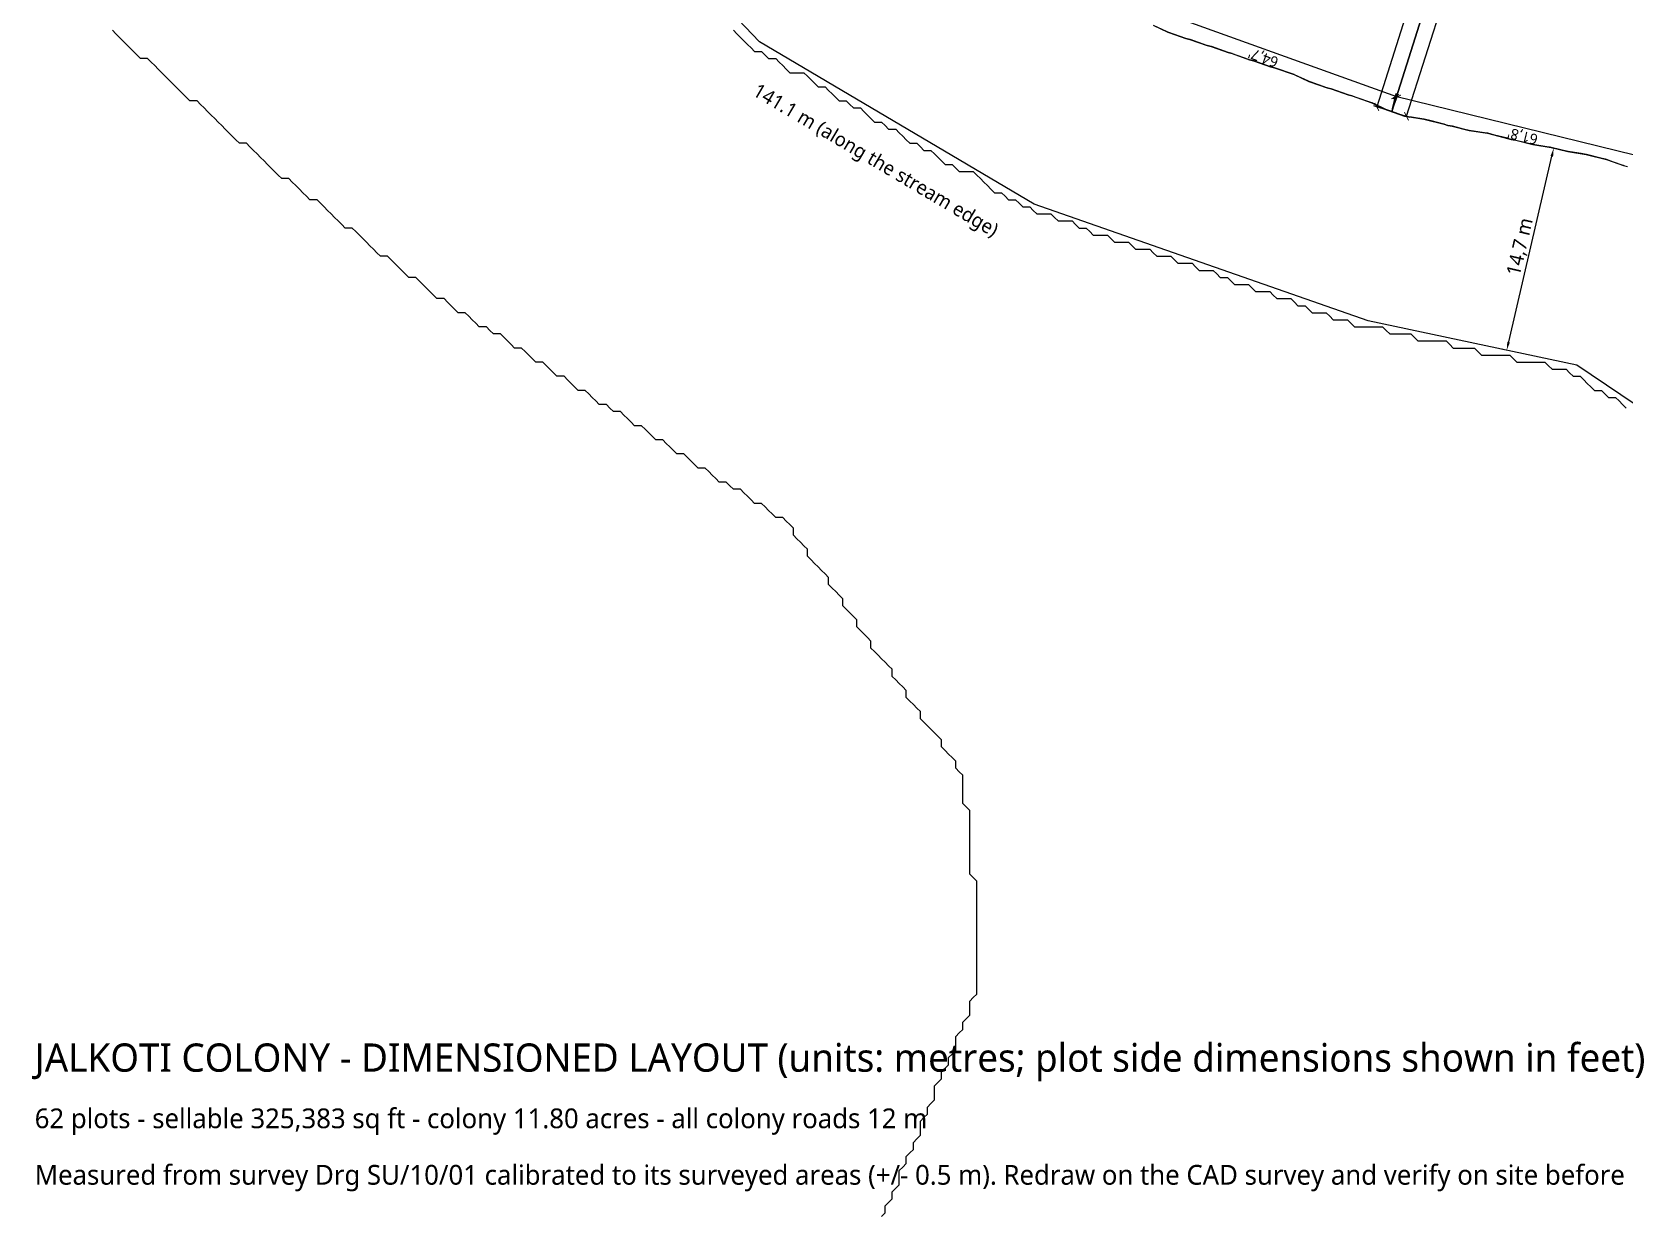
# Model space of a CAD drawing. Header units: metres. Extents: x 77 to 647, y -942 to -10.
# Drawn here: x 99.8 to 212.6, y -310.2 to -226.4 of the extents above; entities that cross this region are included whole.
import ezdxf
from ezdxf.enums import TextEntityAlignment as Align

# ---------------------------------------------------------------- set-up
doc = ezdxf.new("R2010")
doc.units = ezdxf.units.M
for name, color, linetype in [('COLONY_BOUNDARY', 3, 'Continuous'), ('DIM_BOUNDARY', 3, 'Continuous'), ('DIM_GARDEN', 82, 'Continuous'), ('DIM_PLOTS', 5, 'Continuous'), ('NOTES', 7, 'Continuous'), ('PLOTS', 1, 'Continuous'), ('RIVERSIDE_GARDEN', 82, 'Continuous'), ('STREAM', 5, 'Continuous')]:
    doc.layers.add(name, color=color, linetype=linetype)
doc.styles.add('OpenSans', font='OpenSans-Regular.ttf')
doc.dimstyles.new('PLOT_FT', dxfattribs={"dimtxt": 0.75, "dimasz": 0.45, "dimexe": 0.225, "dimexo": 0.1875, "dimgap": 0.15, "dimtad": 1, "dimdec": 1, "dimlfac": 3.28084, "dimtxsty": 'OpenSans', "dimblk": 'ARCHTICK', "dimcen": 2.5, "dimazin": 3, "dimtfac": 1, "dimtmove": 0, "dimatfit": 3})
doc.dimstyles.new('ROAD_M', dxfattribs={"dimtxt": 1, "dimasz": 0.6, "dimexe": 0.3, "dimexo": 0.25, "dimgap": 0.2, "dimtad": 1, "dimdec": 1, "dimtxsty": 'OpenSans', "dimcen": 2.5, "dimazin": 3, "dimtfac": 1, "dimtmove": 0, "dimatfit": 3})

# ---------------------------------------------------------------- blocks, each defined once
blk = doc.blocks.new('_ARCHTICK')
at = {"color": 0, "linetype": 'BYBLOCK', "const_width": 0.15}
blk.add_lwpolyline([(-0.5, -0.5), (0.5, 0.5)], dxfattribs=at)
blk = doc.blocks.new('*D48')
at = {"color": 0}
for p, q in [((204.24, -202.79), (195.09, -231.67)), ((205.11, -203.07), (204.03, -202.72)), ((195.96, -231.95), (194.88, -231.6))]:
    blk.add_line(p, q, dxfattribs=at)
at = {"layer": 'Defpoints'}
for p in [(204.24, -202.79), (205.29, -203.12), (196.14, -232)]:
    blk.add_point(p, dxfattribs=at)
at = {"layer": 'DIM_PLOTS', "color": 0, "xscale": 0.44999999999999996, "yscale": 0.44999999999999996}
for p, rotation in [((204.24, -202.79), 72.41690448030897), ((195.09, -231.67), -107.58309551969103)]:
    blk.add_blockref('_ARCHTICK', p, dxfattribs=dict(at, rotation=rotation))
at = {"layer": 'DIM_PLOTS', "color": 0, "insert": (200.17, -217.39), "char_height": 0.75, "attachment_point": 5, "rotation": 252.4169, "style": 'OpenSans'}
blk.add_mtext("99,4'", dxfattribs=at)
blk = doc.blocks.new('*D49')
at = {"color": 0}
for p, q in [((177.65, -225.16), (178.04, -224.09)), ((196.51, -230.97), (177.96, -224.3)), ((196.2, -231.83), (196.59, -230.76))]:
    blk.add_line(p, q, dxfattribs=at)
at = {"layer": 'Defpoints'}
for p in [(177.59, -225.34), (196.51, -230.97), (196.14, -232)]:
    blk.add_point(p, dxfattribs=at)
at = {"layer": 'DIM_PLOTS', "color": 0, "xscale": 0.44999999999999996, "yscale": 0.44999999999999996}
for p, rotation in [((177.96, -224.3), 160.2339669570625), ((196.51, -230.97), 340.23396695706253)]:
    blk.add_blockref('_ARCHTICK', p, dxfattribs=dict(at, rotation=rotation))
at = {"layer": 'DIM_PLOTS', "color": 0, "insert": (187.06, -228.13), "char_height": 0.75, "attachment_point": 5, "rotation": 160.234, "style": 'OpenSans'}
blk.add_mtext("64,7'", dxfattribs=at)
blk = doc.blocks.new('*D52')
at = {"color": 0}
for p, q in [((196.19, -231.82), (196.46, -230.72)), ((214.7, -235.42), (196.4, -230.94)), ((214.48, -236.3), (214.75, -235.2))]:
    blk.add_line(p, q, dxfattribs=at)
at = {"layer": 'Defpoints'}
for p in [(196.14, -232), (214.7, -235.42), (214.44, -236.48)]:
    blk.add_point(p, dxfattribs=at)
at = {"layer": 'DIM_PLOTS', "color": 0, "xscale": 0.44999999999999996, "yscale": 0.44999999999999996}
for p, rotation in [((196.4, -230.94), 166.24086512991278), ((214.7, -235.42), 346.2408651299128)]:
    blk.add_blockref('_ARCHTICK', p, dxfattribs=dict(at, rotation=rotation))
at = {"layer": 'DIM_PLOTS', "color": 0, "insert": (205.43, -233.69), "char_height": 0.75, "attachment_point": 5, "rotation": 166.2409, "style": 'OpenSans'}
blk.add_mtext("61,8'", dxfattribs=at)
blk = doc.blocks.new('*D53')
at = {"color": 0}
for p, q in [((197.19, -232.34), (206.41, -203.48)), ((205.54, -203.21), (206.63, -203.55)), ((196.32, -232.06), (197.4, -232.41))]:
    blk.add_line(p, q, dxfattribs=at)
at = {"layer": 'Defpoints'}
for p in [(205.36, -203.15), (196.14, -232), (197.19, -232.34)]:
    blk.add_point(p, dxfattribs=at)
at = {"layer": 'DIM_PLOTS', "color": 0, "xscale": 0.44999999999999996, "yscale": 0.44999999999999996}
for p, rotation in [((206.41, -203.48), 72.2755309132015), ((197.19, -232.34), 252.2755309132015)]:
    blk.add_blockref('_ARCHTICK', p, dxfattribs=dict(at, rotation=rotation))
at = {"layer": 'DIM_PLOTS', "color": 0, "insert": (201.3, -217.75), "char_height": 0.75, "attachment_point": 5, "rotation": 72.2755, "style": 'OpenSans'}
blk.add_mtext("99,4'", dxfattribs=at)
blk = doc.blocks.new('_CLOSEDFILLED')
at = {"color": 0, "linetype": 'BYBLOCK'}
blk.add_solid([(-1, 0.16), (0, 0), (-1, -0.16)], dxfattribs=at)
blk = doc.blocks.new('*D249')
at = {"color": 0}
for p, q in [((207.38, -234.53), (207.33, -234.52)), ((204.43, -248.32), (207.49, -235.17)), ((204.05, -248.85), (204, -248.84))]:
    blk.add_line(p, q, dxfattribs=at)
at = {"layer": 'Defpoints'}
for p in [(207.62, -234.59), (204.29, -248.91), (204.29, -248.91)]:
    blk.add_point(p, dxfattribs=at)
at = {"layer": 'DIM_GARDEN', "color": 0, "xscale": 0.6, "yscale": 0.6}
for p, rotation in [((207.62, -234.59), 76.90915881877925), ((204.29, -248.91), 256.90915881877925)]:
    blk.add_blockref('_CLOSEDFILLED', p, dxfattribs=dict(at, rotation=rotation))
at = {"layer": 'DIM_GARDEN', "color": 0, "insert": (205.28, -241.59), "char_height": 1, "attachment_point": 5, "rotation": 76.9092, "style": 'OpenSans'}
blk.add_mtext('14,7 m', dxfattribs=at)

msp = doc.modelspace()

# ---------------------------------------------------------------- linework, layer by layer
at = {"layer": 'COLONY_BOUNDARY'}
msp.add_lwpolyline([(222.88, -259.14), (209.26, -249.96), (194.47, -246.82), (170.8, -238.57), (151.35, -227.07), (134.39, -209.29), (126.82, -193.61), (122.36, -185.17), (118.94, -178.32), (122.83, -156.97), (143.97, -136.46), (164.23, -123.19), (208.6, -107.93), (221.48, -103.71)], dxfattribs=at)
at = {"layer": 'PLOTS'}
for points in [[(205.293, -203.124), (196.142, -232.004), (195.859, -231.903), (195.85, -231.9), (195.841, -231.897), (195.786, -231.882), (195.78, -231.88), (195.775, -231.877), (194.754, -231.396), (194.74, -231.39), (194.726, -231.385), (193.627, -230.998), (193.364, -230.905), (193.35, -230.9), (193.335, -230.896), (193.118, -230.844), (193.068, -230.832), (193.053, -230.827), (191.865, -230.405), (191.85, -230.4), (191.835, -230.396), (191.789, -230.385), (191.733, -230.372), (191.733, -230.372), (191.564, -230.331), (191.56, -230.33), (191.556, -230.329), (190.359, -229.903), (190.35, -229.9), (190.283, -229.881), (190.277, -229.879), (190.277, -229.879), (190.236, -229.859), (189.254, -229.397), (189.24, -229.39), (187.85, -228.9), (187.564, -228.831), (187.56, -228.83), (187.556, -228.829), (186.365, -228.405), (186.35, -228.4), (186.064, -228.331), (186.06, -228.33), (186.056, -228.329), (184.865, -227.905), (184.85, -227.9), (184.564, -227.831), (184.56, -227.83), (184.556, -227.829), (183.365, -227.405), (183.35, -227.4), (183.064, -227.331), (183.06, -227.33), (183.056, -227.329), (181.865, -226.905), (181.85, -226.9), (181.564, -226.831), (181.56, -226.83), (181.556, -226.829), (180.359, -226.403), (180.35, -226.4), (180.283, -226.381), (180.277, -226.379), (180.277, -226.379), (180.236, -226.359), (179.254, -225.897)], [(212.618, -235.844), (212.568, -235.832), (212.553, -235.827), (211.866, -235.583), (211.363, -235.405), (211.35, -235.4), (211.336, -235.397), (211.296, -235.386), (211.046, -235.323), (209.944, -235.044), (209.93, -235.04), (209.916, -235.038), (209.557, -234.983), (208.637, -234.841), (208.623, -234.838), (207.443, -234.543), (207.43, -234.54), (207.416, -234.538), (206.137, -234.341), (206.123, -234.338), (205.73, -234.24), (204.943, -234.043), (204.93, -234.04), (204.917, -234.038), (204.782, -234.017), (204.617, -233.991), (204.61, -233.99), (204.604, -233.988), (204.362, -233.904), (204.35, -233.9), (204.338, -233.897), (203.43, -233.667), (202.944, -233.544), (202.93, -233.54), (202.916, -233.538), (202.557, -233.483), (201.637, -233.341), (201.623, -233.338), (201.23, -233.24), (200.443, -233.043), (200.43, -233.04), (200.417, -233.038), (200.282, -233.017), (200.117, -232.991), (200.11, -232.99), (200.104, -232.988), (199.862, -232.904), (199.85, -232.9), (199.838, -232.897), (198.93, -232.667), (198.444, -232.544), (198.43, -232.54), (198.416, -232.538), (197.552, -232.405), (197.153, -232.343), (197.13, -232.34), (197.107, -232.34), (197.098, -232.34), (197.09, -232.34), (197.082, -232.337), (197.061, -232.33), (197.059, -232.33), (196.142, -232.004), (205.293, -203.124)]]:
    msp.add_lwpolyline(points, dxfattribs=at)
at = {"layer": 'RIVERSIDE_GARDEN'}
for points in [[(222.88, -259.14), (209.26, -249.96), (194.47, -246.82), (194.47, -246.82), (170.8, -238.57), (151.35, -227.07), (134.39, -209.29), (126.82, -193.61), (122.36, -185.17), (118.94, -178.32), (122.83, -156.97), (143.97, -136.46), (164.23, -123.19), (208.6, -107.93), (221.48, -103.71)], [(179.24, -225.89), (180.28, -226.38), (180.35, -226.4), (181.56, -226.83), (181.85, -226.9), (183.06, -227.33), (183.35, -227.4), (184.56, -227.83), (184.85, -227.9), (186.06, -228.33), (186.35, -228.4), (187.56, -228.83), (187.85, -228.9), (189.24, -229.39), (190.28, -229.88), (190.35, -229.9), (191.56, -230.33), (191.85, -230.4), (193.06, -230.83), (193.35, -230.9), (194.74, -231.39), (195.78, -231.88), (195.85, -231.9), (197.06, -232.33), (197.09, -232.34), (197.13, -232.34), (198.43, -232.54), (199.85, -232.9), (200.11, -232.99), (200.43, -233.04), (201.63, -233.34), (202.93, -233.54), (204.35, -233.9), (204.61, -233.99), (204.93, -234.04), (206.13, -234.34), (207.43, -234.54), (208.63, -234.84), (209.93, -235.04), (211.35, -235.4), (212.56, -235.83), (212.85, -235.9)]]:
    msp.add_lwpolyline(points, dxfattribs=at)
at = {"layer": 'STREAM'}
for points in [[(160, -310.25), (160.25, -310), (160.25, -309.5), (160.5, -309.25), (160.75, -309), (160.75, -308.5), (161, -308.25), (161.25, -308), (161.25, -307.5), (161.25, -307), (161.5, -306.75), (161.75, -306.5), (161.75, -306), (162, -305.75), (162.25, -305.5), (162.25, -305), (162.5, -304.75), (162.75, -304.5), (162.75, -304), (162.75, -303.5), (163, -303.25), (163.25, -303), (163.25, -302.5), (163.5, -302.25), (163.75, -302), (163.75, -301.5), (163.75, -301), (164, -300.75), (164.25, -300.5), (164.25, -300), (164.5, -299.75), (164.75, -299.5), (164.75, -299), (165, -298.75), (165.25, -298.5), (165.25, -298), (165.25, -297.5), (165.5, -297.25), (165.75, -297), (165.75, -296.5), (166, -296.25), (166.25, -296), (166.25, -295.5), (166.25, -295), (166.5, -294.75), (166.75, -294.5), (166.75, -294), (166.75, -293.5), (166.75, -293), (166.75, -292.5), (166.75, -292), (166.75, -291.5), (166.75, -291), (166.75, -290.5), (166.75, -290), (166.75, -289.5), (166.75, -289), (166.75, -288.5), (166.75, -288), (166.75, -287.5), (166.75, -287), (166.75, -286.5), (166.5, -286.25), (166.25, -286), (166.25, -285.5), (166.25, -285), (166.25, -284.5), (166.25, -284), (166.25, -283.5), (166.25, -283), (166.25, -282.5), (166.25, -282), (166.25, -281.5), (166, -281.25), (165.75, -281), (165.75, -280.5), (165.75, -280), (165.75, -279.5), (165.75, -279), (165.5, -278.75), (165.25, -278.5), (165.25, -278), (165, -277.75), (164.75, -277.5), (164.5, -277.25), (164.25, -277), (164.25, -276.5), (164, -276.25), (163.75, -276), (163.5, -275.75), (163.25, -275.5), (163, -275.25), (162.75, -275), (162.75, -274.5), (162.5, -274.25), (162.25, -274), (162, -273.75), (161.75, -273.5), (161.75, -273), (161.5, -272.75), (161.25, -272.5), (161, -272.25), (160.75, -272), (160.75, -271.5), (160.5, -271.25), (160.25, -271), (160, -270.75), (159.75, -270.5), (159.5, -270.25), (159.25, -270), (159.25, -269.5), (159, -269.25), (158.75, -269), (158.5, -268.75), (158.25, -268.5), (158.25, -268), (158, -267.75), (157.75, -267.5), (157.5, -267.25), (157.25, -267), (157.25, -266.5), (157, -266.25), (156.75, -266), (156.5, -265.75), (156.25, -265.5), (156.25, -265), (156, -264.75), (155.75, -264.5), (155.5, -264.25), (155.25, -264), (155, -263.75), (154.75, -263.5), (154.75, -263), (154.5, -262.75), (154.25, -262.5), (154, -262.25), (153.75, -262), (153.75, -261.5), (153.5, -261.25), (153.25, -261), (153, -260.75), (152.5, -260.75), (152.25, -260.5), (152, -260.25), (151.75, -260), (151.5, -259.75), (151, -259.75), (150.75, -259.5), (150.5, -259.25), (150.25, -259), (150, -258.75), (149.5, -258.75), (149.25, -258.5), (149, -258.25), (148.5, -258.25), (148.25, -258), (148, -257.75), (147.75, -257.5), (147.5, -257.25), (147, -257.25), (146.75, -257), (146.5, -256.75), (146.25, -256.5), (146, -256.25), (145.5, -256.25), (145.25, -256), (145, -255.75), (144.75, -255.5), (144.5, -255.25), (144, -255.25), (143.75, -255), (143.5, -254.75), (143.25, -254.5), (143, -254.25), (142.5, -254.25), (142.25, -254), (142, -253.75), (141.75, -253.5), (141.5, -253.25), (141, -253.25), (140.75, -253), (140.5, -252.75), (140, -252.75), (139.75, -252.5), (139.5, -252.25), (139.25, -252), (139, -251.75), (138.5, -251.75), (138.25, -251.5), (138, -251.25), (137.75, -251), (137.5, -250.75), (137, -250.75), (136.75, -250.5), (136.5, -250.25), (136.25, -250), (136, -249.75), (135.5, -249.75), (135.25, -249.5), (135, -249.25), (134.75, -249), (134.5, -248.75), (134, -248.75), (133.75, -248.5), (133.5, -248.25), (133.25, -248), (133, -247.75), (132.5, -247.75), (132.25, -247.5), (132, -247.25), (131.5, -247.25), (131.25, -247), (131, -246.75), (130.75, -246.5), (130.5, -246.25), (130, -246.25), (129.75, -246), (129.5, -245.75), (129.25, -245.5), (129, -245.25), (128.5, -245.25), (128.25, -245), (128, -244.75), (127.75, -244.5), (127.5, -244.25), (127.25, -244), (127, -243.75), (126.5, -243.75), (126.25, -243.5), (126, -243.25), (125.75, -243), (125.5, -242.75), (125.25, -242.5), (125, -242.25), (124.5, -242.25), (124.25, -242), (124, -241.75), (123.75, -241.5), (123.5, -241.25), (123.25, -241), (123, -240.75), (122.75, -240.5), (122.5, -240.25), (122, -240.25), (121.75, -240), (121.5, -239.75), (121.25, -239.5), (121, -239.25), (120.75, -239), (120.5, -238.75), (120.25, -238.5), (120, -238.25), (119.5, -238.25), (119.25, -238), (119, -237.75), (118.75, -237.5), (118.5, -237.25), (118.25, -237), (118, -236.75), (117.5, -236.75), (117.25, -236.5), (117, -236.25), (116.75, -236), (116.5, -235.75), (116.25, -235.5), (116, -235.25), (115.75, -235), (115.5, -234.75), (115.25, -234.5), (115, -234.25), (114.5, -234.25), (114.25, -234), (114, -233.75), (113.75, -233.5), (113.5, -233.25), (113.25, -233), (113, -232.75), (112.75, -232.5), (112.5, -232.25), (112.25, -232), (112, -231.75), (111.75, -231.5), (111.5, -231.25), (111, -231.25), (110.75, -231), (110.5, -230.75), (110.25, -230.5), (110, -230.25), (109.75, -230), (109.5, -229.75), (109.25, -229.5), (109, -229.25), (108.75, -229), (108.5, -228.75), (108.25, -228.5), (108, -228.25), (107.5, -228.25), (107.25, -228), (107, -227.75), (106.75, -227.5), (106.5, -227.25), (106.25, -227), (106, -226.75), (105.75, -226.5), (105.5, -226.25)], [(149.5, -226.25), (149.75, -226.5), (150, -226.75), (150.25, -227), (150.5, -227.25), (150.75, -227.5), (151, -227.75), (151.5, -227.75), (151.75, -228), (152, -228.25), (152.5, -228.25), (152.75, -228.5), (153, -228.75), (153.25, -229), (153.5, -229.25), (154, -229.25), (154.5, -229.25), (154.75, -229.5), (155, -229.75), (155.25, -230), (155.5, -230.25), (156, -230.25), (156.25, -230.5), (156.5, -230.75), (156.75, -231), (157, -231.25), (157.5, -231.25), (157.75, -231.5), (158, -231.75), (158.5, -231.75), (158.75, -232), (159, -232.25), (159.25, -232.5), (159.5, -232.75), (160, -232.75), (160.25, -233), (160.5, -233.25), (161, -233.25), (161.25, -233.5), (161.5, -233.75), (161.75, -234), (162, -234.25), (162.5, -234.25), (162.75, -234.5), (163, -234.75), (163.5, -234.75), (163.75, -235), (164, -235.25), (164.25, -235.5), (164.5, -235.75), (165, -235.75), (165.25, -236), (165.5, -236.25), (166, -236.25), (166.5, -236.25), (166.75, -236.5), (167, -236.75), (167.25, -237), (167.5, -237.25), (167.75, -237.5), (168, -237.75), (168.5, -237.75), (168.75, -238), (169, -238.25), (169.5, -238.25), (169.75, -238.5), (170, -238.75), (170.5, -238.75), (170.75, -239), (171, -239.25), (171.5, -239.25), (172, -239.25), (172.25, -239.5), (172.5, -239.75), (173, -239.75), (173.5, -239.75), (173.75, -240), (174, -240.25), (174.5, -240.25), (174.75, -240.5), (175, -240.75), (175.5, -240.75), (176, -240.75), (176.25, -241), (176.5, -241.25), (177, -241.25), (177.5, -241.25), (177.75, -241.5), (178, -241.75), (178.5, -241.75), (179, -241.75), (179.25, -242), (179.5, -242.25), (180, -242.25), (180.5, -242.25), (180.75, -242.5), (181, -242.75), (181.5, -242.75), (182, -242.75), (182.25, -243), (182.5, -243.25), (183, -243.25), (183.5, -243.25), (183.75, -243.5), (184, -243.75), (184.5, -243.75), (184.75, -244), (185, -244.25), (185.5, -244.25), (186, -244.25), (186.25, -244.5), (186.5, -244.75), (187, -244.75), (187.5, -244.75), (187.75, -245), (188, -245.25), (188.5, -245.25), (189, -245.25), (189.25, -245.5), (189.5, -245.75), (190, -245.75), (190.25, -246), (190.5, -246.25), (191, -246.25), (191.5, -246.25), (191.75, -246.5), (192, -246.75), (192.5, -246.75), (193, -246.75), (193.25, -247), (193.5, -247.25), (194, -247.25), (194.5, -247.25), (195, -247.25), (195.5, -247.25), (195.75, -247.5), (196, -247.75), (196.5, -247.75), (197, -247.75), (197.5, -247.75), (197.75, -248), (198, -248.25), (198.5, -248.25), (199, -248.25), (199.5, -248.25), (200, -248.25), (200.25, -248.5), (200.5, -248.75), (201, -248.75), (201.5, -248.75), (202, -248.75), (202.25, -249), (202.5, -249.25), (203, -249.25), (203.5, -249.25), (204, -249.25), (204.5, -249.25), (204.75, -249.5), (205, -249.75), (205.5, -249.75), (206, -249.75), (206.5, -249.75), (207, -249.75), (207.25, -250), (207.5, -250.25), (208, -250.25), (208.5, -250.25), (208.75, -250.5), (209, -250.75), (209.5, -250.75), (209.75, -251), (210, -251.25), (210.25, -251.5), (210.5, -251.75), (211, -251.75), (211.25, -252), (211.5, -252.25), (212, -252.25), (212.25, -252.5), (212.5, -252.75), (212.75, -253)]]:
    msp.add_lwpolyline(points, dxfattribs=at)

# ---------------------------------------------------------------- texts
at = {"layer": 'DIM_BOUNDARY', "style": 'OpenSans'}
msp.add_text('141.1 m (along the stream edge)', height=1, rotation=-30.59411, dxfattribs=at).set_placement((159.595, -235.43), align=Align.MIDDLE_CENTER)
at = {"layer": 'NOTES', "style": 'OpenSans'}
for s, height, p in [('JALKOTI COLONY - DIMENSIONED LAYOUT (units: metres; plot side dimensions shown in feet)', 2, (100, -300)), ('62 plots - sellable 325,383 sq ft - colony 11.80 acres - all colony roads 12 m', 1.4, (100, -304)), ('Measured from survey Drg SU/10/01 calibrated to its surveyed areas (+/- 0.5 m). Redraw on the CAD survey and verify on site before marking out.', 1.4, (100, -308))]:
    msp.add_text(s, height=height, dxfattribs=at).set_placement(p)

# ---------------------------------------------------------------- dimensions: what is measured, and where the dimension line sits
at = {"layer": 'DIM_GARDEN'}
dim = msp.add_linear_dim(base=(204.295, -248.906), p1=(204.295, -248.906), p2=(207.624, -234.588), angle=76.90916, dimstyle='ROAD_M', dxfattribs=at)
dim.commit()
dim.dimension.update_dxf_attribs({"geometry": '*D249', "text_midpoint": (205.278, -241.589)})
at = {"layer": 'DIM_PLOTS'}
for base, p1, p2, angle, picture, middle in [((204.245, -202.792), (205.293, -203.124), (196.142, -232.004), 252.4169, '*D48', (200.169, -217.39)), ((197.189, -232.338), (196.142, -232.004), (205.364, -203.148), 72.27553, '*D53', (201.301, -217.751)), ((196.514, -230.968), (196.142, -232.004), (177.592, -225.338), 160.23397, '*D49', (187.061, -228.129)), ((214.7, -235.415), (214.438, -236.484), (196.142, -232.004), 166.24087, '*D52', (205.427, -233.685))]:
    dim = msp.add_linear_dim(base=base, p1=p1, p2=p2, angle=angle, dimstyle='PLOT_FT', dxfattribs=at)
    dim.commit()
    dim.dimension.update_dxf_attribs({"geometry": picture, "text_midpoint": middle})

doc.saveas('drawing.dxf')
